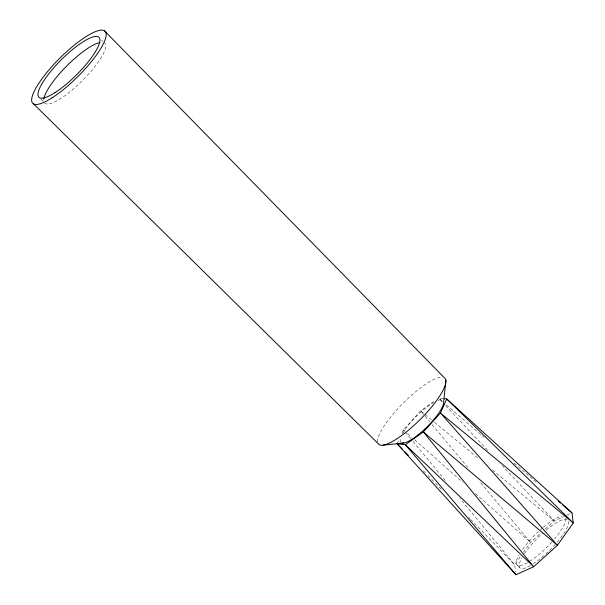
<?xml version="1.0" encoding="UTF-8"?>
<svg xmlns="http://www.w3.org/2000/svg" width="605" height="605" viewBox="0 0 605 605"><rect width="100%" height="100%" fill="white"/><g stroke="black" fill="none" stroke-linecap="round" stroke-linejoin="round"><path stroke-width="0.45" stroke-dasharray="3.02 2.27" d="M397.137 443.828L398.99 439.706M401.954 433.104L403.437 429.807L420.573 410.863L434.035 401.281M520.134 556.978L514.666 564.669L515.619 571.997M523.416 552.365L530.524 542.367L540.999 532.899M545.181 529.118L554.256 520.913L563.535 516.7M566.908 515.165L571.967 512.874M440.349 398.287L443.094 398.582M431.471 419.832L420.573 410.863L429.641 421.7M434.382 422.23L478.699 458.711M492.5 470.077L554.256 520.913L502.528 466.024M442.089 401.16L439.23 398.703L442.399 402.212M446.369 404.843L484.189 437.377M514.167 463.15L529.148 476.044M529.867 476.657L536.998 482.798M404.843 431.055L403.437 429.807L404.639 431.267M407.672 433.558L411.907 437.309M414.727 439.812L462.742 482.336M475.454 493.589L530.524 542.367L479.78 481.671M101.625 40.089L102.918 41.382M517.457 565.282L520.361 568.201M40.769 99.016L45.284 103.546A42.456 10.716 -44.9 0 0 84.413 78.574A42.456 10.716 -44.9 0 0 104.211 42.683M423.402 470.834L425.368 472.853M427.992 475.553L442.444 490.405M468.701 517.411L470.017 518.765M470.675 519.438L514.666 564.669L459.951 498.331M445.635 405.637L488.953 451.61M432.053 424.589L467.695 467.219M405.237 431.993L410.651 438.557M413.056 441.469L446.724 482.291M568.783 521.381A34.024 8.583 -44.9 0 1 555.897 543.661M555.314 544.311A34.024 8.583 -44.9 0 1 545.982 553.764M543.903 555.632A34.024 8.583 -44.9 0 1 533.481 563.678M530.343 565.607A34.024 8.583 -44.9 0 1 521.805 557.961M524.422 553.719A34.024 8.583 -44.9 0 1 542.602 533.27M546.217 530.131A34.024 8.583 -44.9 0 1 567.581 519.423M565.879 518.47A34.024 8.583 -44.9 0 1 554.656 538.813M551.828 542.05A34.024 8.583 -44.9 0 1 529.844 561.236M527.439 562.688A34.024 8.583 -44.9 0 1 518.893 555.05M522.554 549.302A34.024 8.583 -44.9 0 1 538.412 531.538M540.416 529.715A34.024 8.583 -44.9 0 1 542.587 527.825M543.313 527.22A34.024 8.583 -44.9 0 1 561.871 516.209M43.742 100.377A42.456 10.716 -44.9 0 1 43.9 98.698M377.664 442.036A46.782 11.805 -44.9 0 1 401.13 405.184A46.782 11.805 -44.9 0 1 440.38 377.248M400.775 442.331A29.774 7.51 -44.9 0 1 400.669 437.967M402.544 433.785A29.774 7.51 -44.9 0 1 433.407 402.597M438.058 400.351A29.774 7.51 -44.9 0 1 442.603 400.056"/><path stroke-width="0.91" d="M445.885 380.363L443.654 401.78A29.774 7.51 -44.9 0 1 426.888 427.077A29.774 7.51 -44.9 0 1 401.954 442.996M515.974 574.75L405.373 444.713L423.311 431.94L557.417 545.256L440.455 412.996L573.275 522.954L446.755 398.975L440.455 412.996L423.311 431.94L533.686 566.711L405.373 444.713L397.137 443.828L515.974 574.75L533.686 566.711L557.417 545.256L573.275 522.954L571.967 512.874L446.755 398.975L444.01 398.68M383.177 445.151L403.747 443.004M558.407 501.212L560.548 503.05M562.688 504.888L571.967 512.874M33.525 103.871L379.312 444.736A46.782 11.805 -44.9 0 0 422.426 417.216A46.782 11.805 -44.9 0 0 444.236 377.664L104.347 30.704M397.137 443.828L402.386 449.228M405.017 451.927L408.299 455.3M43.9 98.698A42.456 10.716 -44.9 0 1 66.777 65.93A42.456 10.716 -44.9 0 1 99.946 42.448M54.934 92.663A42.456 10.716 -44.9 0 0 99.893 39.302A42.456 10.716 -44.9 0 0 51.977 69.893A42.456 10.716 -44.9 0 0 54.934 92.663M52.106 97.798A51.039 12.879 -44.9 0 0 106.147 33.646A51.039 12.879 -44.9 0 0 48.551 70.414A51.039 12.879 -44.9 0 0 52.106 97.798"/></g></svg>
